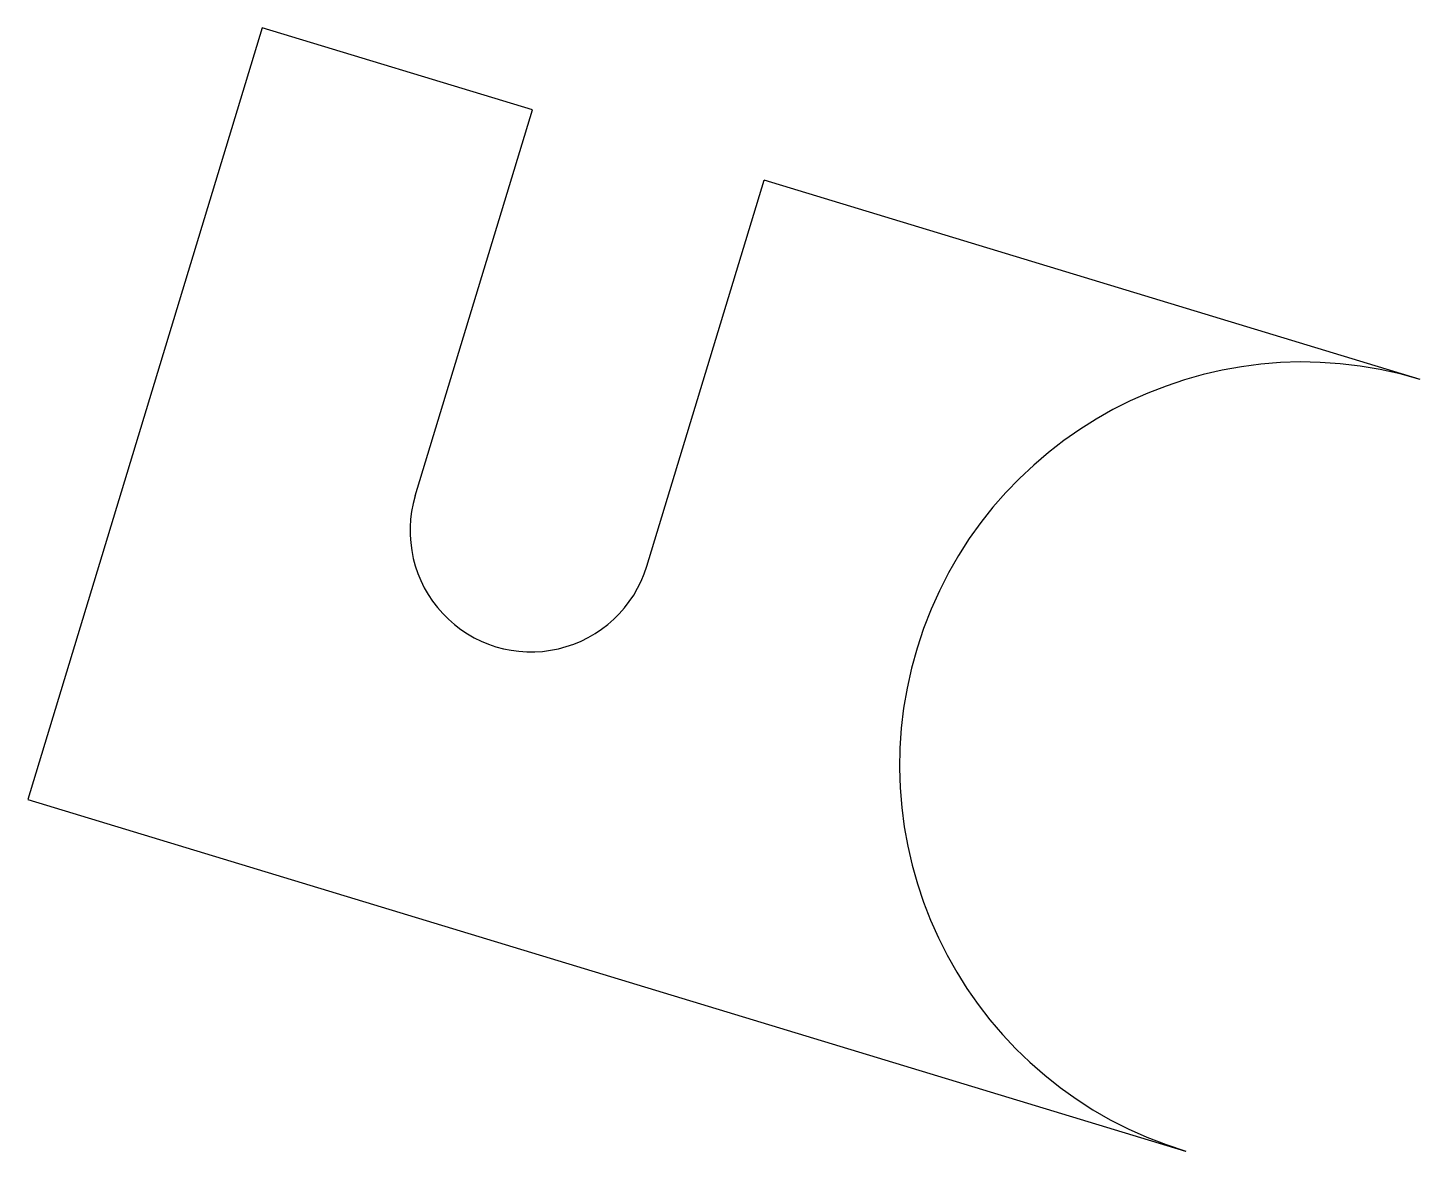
# Model space of a CAD drawing. Header units: millimetres. Extents: x 13.5 to 23.9, y 15.2 to 23.5.
import ezdxf

# ---------------------------------------------------------------- set-up
doc = ezdxf.new("R2010")
doc.units = ezdxf.units.MM
doc.layers.add('Contur inferior', color=4, linetype='Continuous')
doc.layers.add('Contur zona de legatura', color=6, linetype='Continuous')

msp = doc.modelspace()

# ---------------------------------------------------------------- linework, layer by layer
at = {"layer": 'Contur inferior'}
msp.add_arc((22.995, 18.04, 2.3), 3, 73.1006, 253.1006, dxfattribs=at)
at = {"layer": 'Contur zona de legatura'}
for p, q in [((15.255, 23.527, 2.3), (13.511, 17.786, 2.3)), ((17.265, 22.916, 2.3), (15.255, 23.527, 2.3)), ((16.392, 20.046, 2.3), (17.265, 22.916, 2.3)), ((18.115, 19.523, 2.3), (18.987, 22.393, 2.3)), ((23.867, 20.911, 2.3), (18.987, 22.393, 2.3)), ((13.511, 17.786, 2.3), (22.122, 15.17, 2.3))]:
    msp.add_line(p, q, dxfattribs=at)
msp.add_arc((17.254, 19.784, 2.3), 0.9, 163.1006, 343.1006, dxfattribs=at)

doc.saveas('drawing.dxf')
